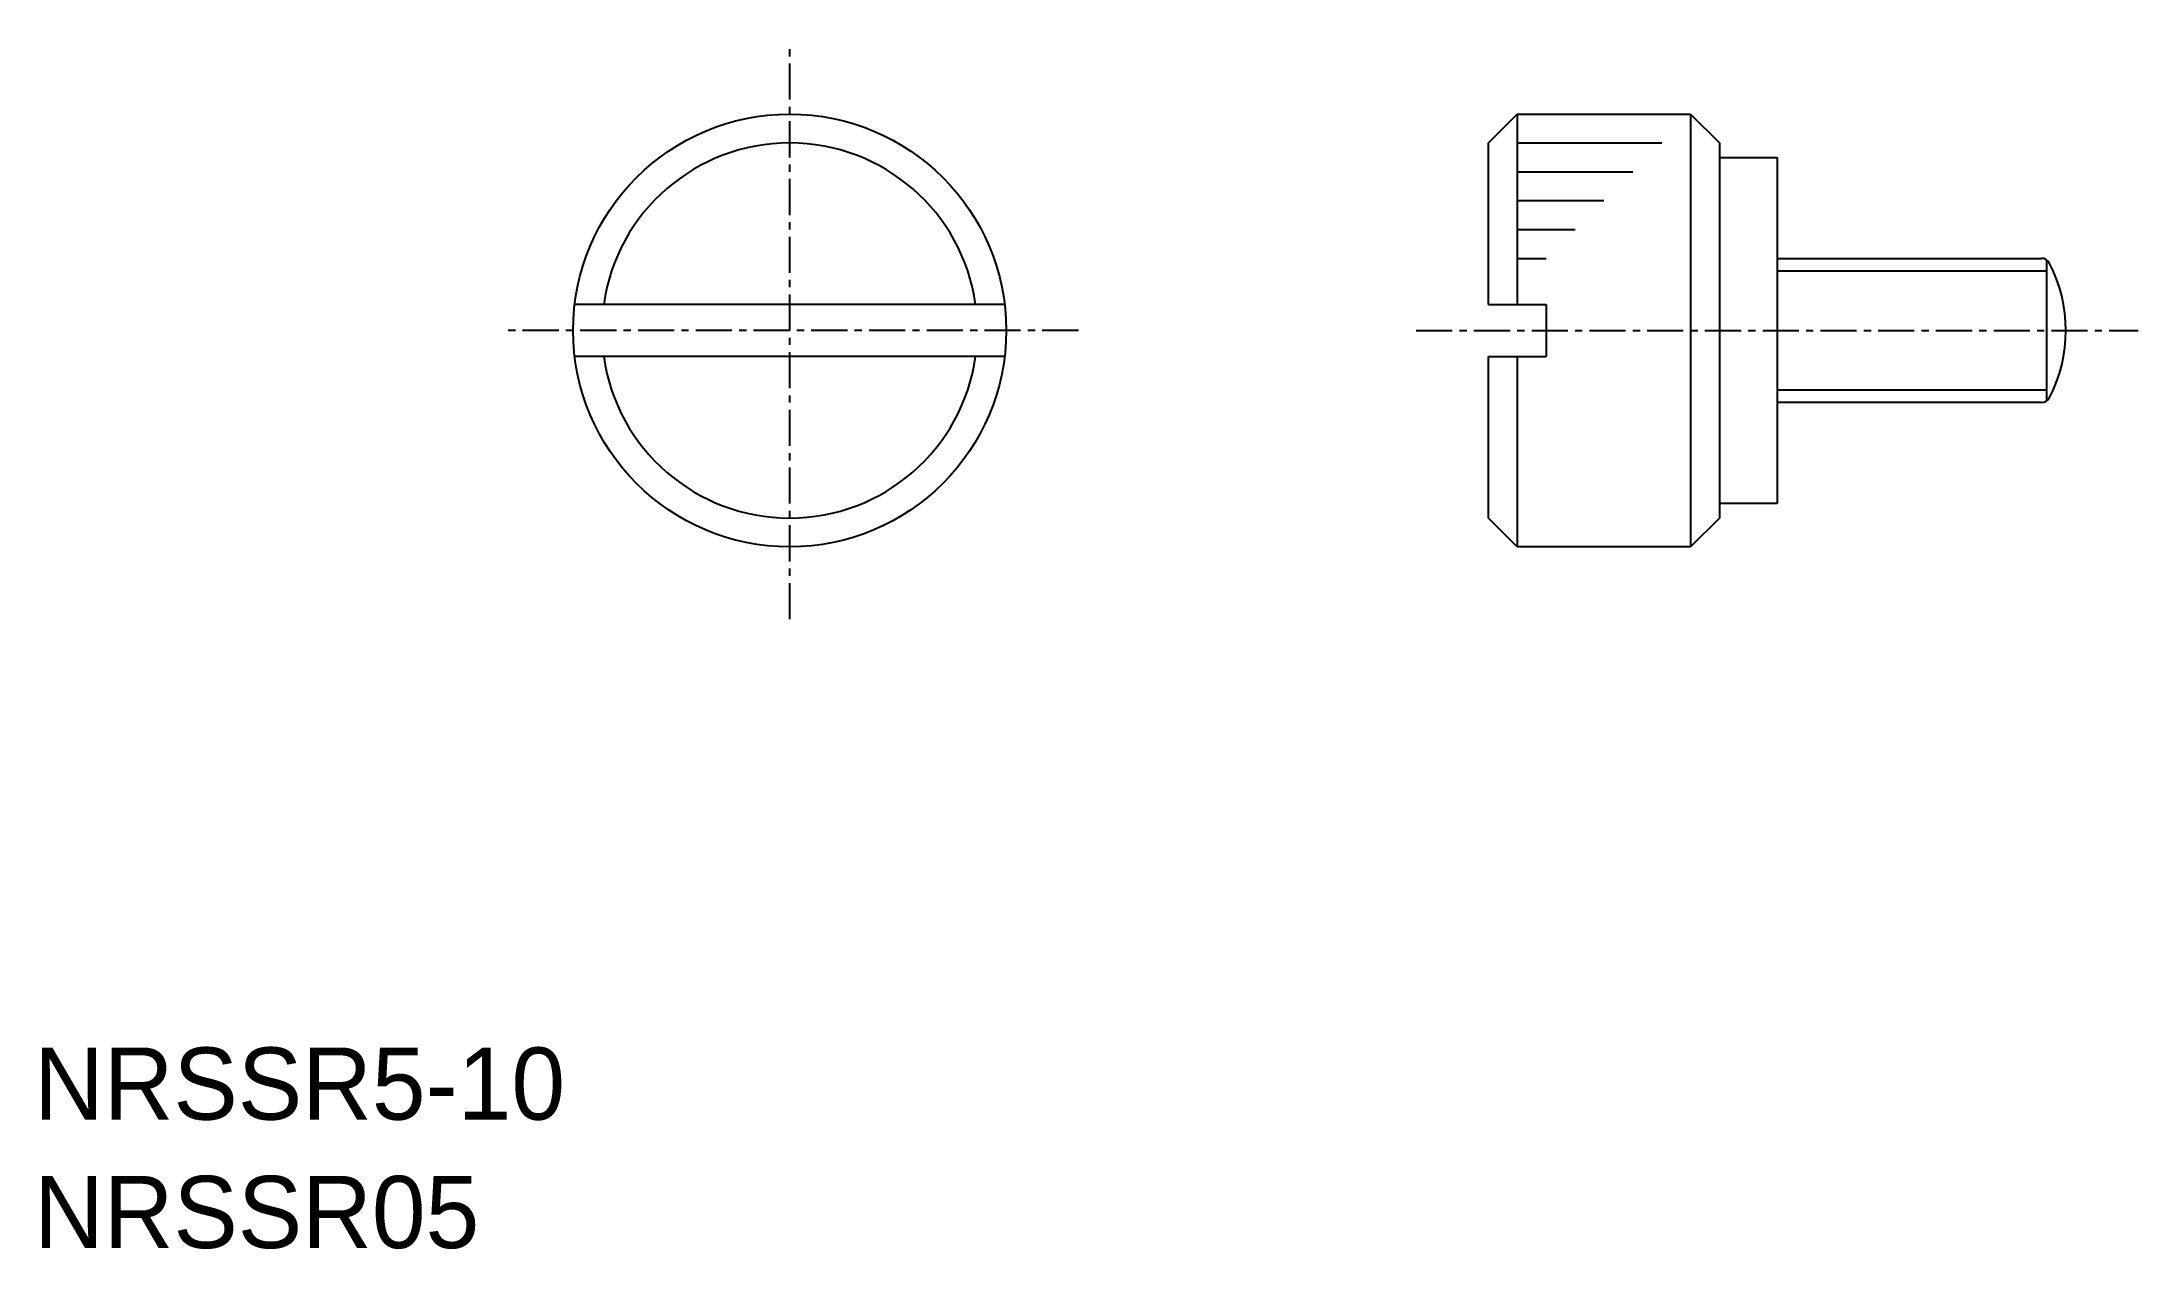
# Model space of a CAD drawing. Extents: x 0.3 to 72.9, y 0 to 41.8.
import ezdxf

# ---------------------------------------------------------------- set-up
doc = ezdxf.new("R2010")
doc.units = 0
doc.linetypes.add('CENTER', pattern=[2, 1.25, -0.25, 0.25, -0.25])
doc.layers.get('0').update_dxf_attribs({"linetype": 'CONTINUOUS'})
doc.layers.add('CENTER', color=1, linetype='CENTER')

msp = doc.modelspace()

# ---------------------------------------------------------------- linework, layer by layer
at = {"color": 7, "linetype": 'CONTINUOUS'}
for p, q in [((50.371, 38.296), (51.371, 39.296)), ((51.371, 39.296), (57.371, 39.296)), ((51.371, 39.296), (51.371, 32.696)), ((57.371, 39.296), (57.371, 24.296)), ((57.371, 39.296), (58.371, 38.296)), ((50.371, 32.696), (50.371, 38.296)), ((51.371, 38.296), (56.371, 38.296)), ((58.371, 38.296), (58.371, 37.796)), ((58.371, 37.796), (58.371, 25.796)), ((58.371, 37.796), (60.371, 37.796)), ((60.371, 37.796), (60.371, 25.796)), ((51.371, 37.296), (55.371, 37.296)), ((51.371, 36.296), (54.371, 36.296)), ((51.371, 35.296), (53.371, 35.296)), ((51.371, 34.296), (52.371, 34.296)), ((60.371, 34.296), (69.524, 34.296)), ((69.701, 34.239), (69.701, 29.354)), ((33.616, 32.696), (18.725, 32.696)), ((50.371, 32.696), (52.371, 32.696)), ((52.371, 32.696), (52.371, 30.896)), ((33.616, 30.896), (18.725, 30.896)), ((50.371, 25.296), (50.371, 30.896)), ((50.371, 30.896), (52.371, 30.896)), ((51.371, 30.896), (51.371, 24.296)), ((69.524, 29.296), (60.371, 29.296)), ((58.371, 25.796), (58.371, 25.296)), ((60.371, 25.796), (58.371, 25.796)), ((51.371, 24.296), (50.371, 25.296)), ((58.371, 25.296), (57.371, 24.296)), ((57.371, 24.296), (51.371, 24.296))]:
    msp.add_line(p, q, dxfattribs=at)
at = {"color": 3, "linetype": 'CONTINUOUS'}
for p, q in [((60.371, 33.863), (69.701, 33.863)), ((69.701, 29.729), (60.371, 29.729))]:
    msp.add_line(p, q, dxfattribs=at)
at = {"color": 7, "linetype": 'CONTINUOUS'}
msp.add_circle((26.171, 31.796), 7.5, dxfattribs=at)
for centre, radius, start, end in [((26.171, 31.796), 6.5, 7.95883, 172.04117), ((69.524, 33.996), 0.3, 27.91007, 90), ((65.371, 31.796), 5, 332.08993, 27.91007), ((26.171, 31.796), 6.5, 187.95883, 352.04117), ((69.524, 29.596), 0.3, 270, 332.08993)]:
    msp.add_arc(centre, radius, start, end, dxfattribs=at)
at = {"layer": 'CENTER', "color": 1, "linetype": 'CENTER'}
for p, q in [((26.171, 21.796), (26.171, 41.796)), ((36.171, 31.796), (16.171, 31.796)), ((47.871, 31.796), (72.871, 31.796))]:
    msp.add_line(p, q, dxfattribs=at)

# ---------------------------------------------------------------- texts
for s, p in [('NRSSR5-10', (0, 4.45)), ('NRSSR05', (0, 0))]:
    msp.add_text(s, height=2.5).set_placement(p)

doc.saveas('drawing.dxf')
